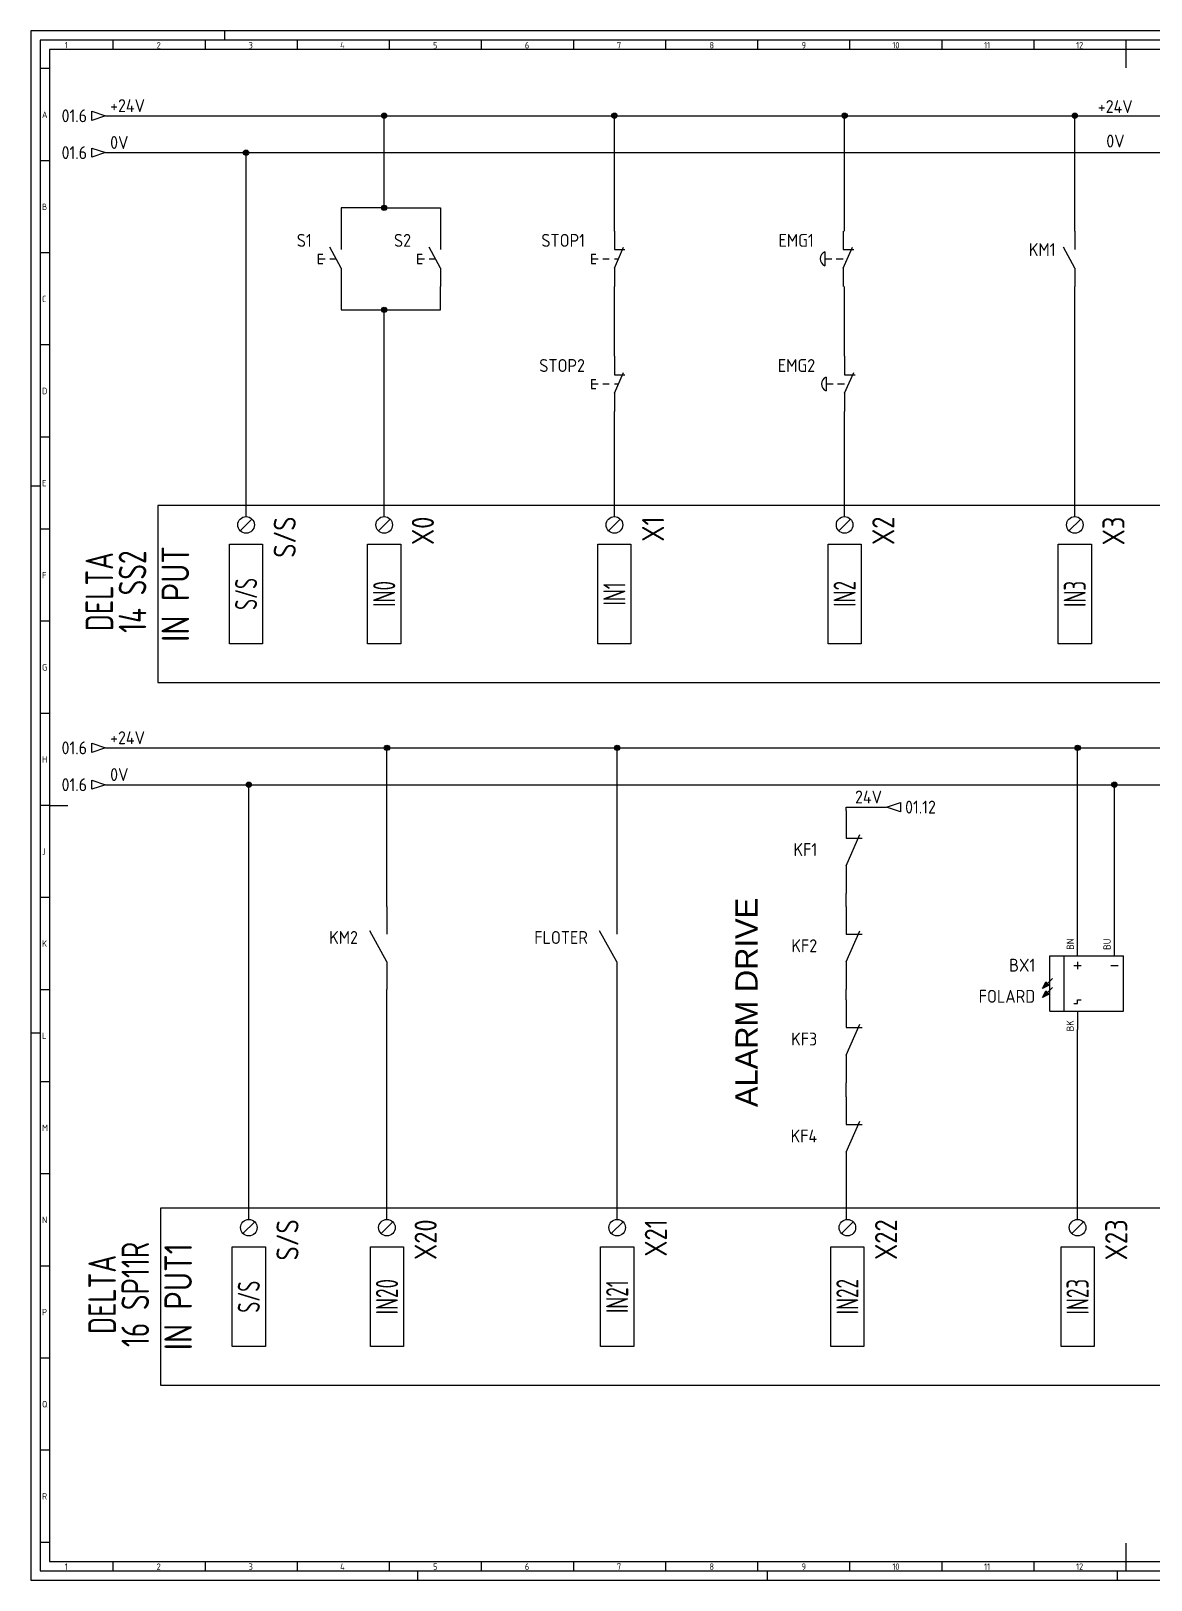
# Model space of a CAD drawing. Header units: millimetres. Extents: x 0 to 1189, y 5 to 846.
# Drawn here: x 0 to 608, y 5 to 846 of the extents above; entities that cross this region are included whole.
import ezdxf
from ezdxf.enums import TextEntityAlignment as Align

# ---------------------------------------------------------------- set-up
doc = ezdxf.new("R2010")
doc.units = ezdxf.units.MM
doc.header["$LTSCALE"] = 12
for name, color, linetype in [('035', 5, 'Continuous'), ('07', 7, 'Continuous'), ('DESC', 7, 'Continuous'), ('MISC', 7, 'Continuous'), ('RED_2.5mm^2', 1, 'Continuous'), ('SYMS', 7, 'Continuous'), ('TAGS', 7, 'Continuous'), ('TERMS', 7, 'Continuous'), ('WIRENO', 7, 'Continuous'), ('WIREREF_DEST', 7, 'Continuous'), ('XREF', 7, 'Continuous')]:
    doc.layers.add(name, color=color, linetype=linetype)
doc.styles.add('ISO Proportional', font='isocp.shx')
doc.styles.add('WD_IEC', font='ISOCP2.shx', dxfattribs={"width": 0.9, "height": 4})

# ---------------------------------------------------------------- blocks, each defined once
blk = doc.blocks.new('IEC_border_a0')
at = {"layer": '035', "color": 0}
for p, q in [((0, 841), (0, 0)), ((1189, 841), (0, 841)), ((44.5, 836), (44.5, 831)), ((94.5, 836), (94.5, 831)), ((105, 841), (105, 836)), ((144.5, 836), (144.5, 831)), ((194.5, 836), (194.5, 831)), ((244.5, 836), (244.5, 831)), ((294.5, 836), (294.5, 831)), ((344.5, 836), (344.5, 831)), ((394.5, 836), (394.5, 831)), ((444.5, 836), (444.5, 831)), ((494.5, 836), (494.5, 831)), ((544.5, 836), (544.5, 831)), ((594.5, 836), (594.5, 831)), ((9.98, 820.54), (5, 820.54)), ((9.98, 770.54), (5, 770.54)), ((9.98, 720.54), (5, 720.54)), ((9.98, 670.54), (5, 670.54)), ((9.98, 620.54), (5, 620.54)), ((0, 594), (5, 594)), ((10, 570.5), (5.02, 570.5)), ((10, 520.5), (5, 520.5)), ((10, 470.5), (5.02, 470.5)), ((10, 420.5), (5.02, 420.5)), ((10, 370.5), (5.02, 370.5)), ((10, 320.5), (5.02, 320.5)), ((0, 297), (5, 297)), ((10.02, 270.46), (5.03, 270.46)), ((10.02, 220.46), (5.03, 220.46)), ((10.02, 170.46), (5.03, 170.46)), ((10.02, 120.46), (5.03, 120.46)), ((10.02, 70.46), (5.03, 70.46)), ((10.03, 20.42), (5.05, 20.42)), ((44.5, 10), (44.5, 5)), ((94.5, 10), (94.5, 5)), ((144.5, 10), (144.5, 5)), ((194.5, 10), (194.5, 5)), ((244.5, 10), (244.5, 5)), ((294.5, 10), (294.5, 5)), ((344.5, 10), (344.5, 5)), ((394.5, 10), (394.5, 5)), ((444.5, 10), (444.5, 5)), ((494.5, 10), (494.5, 5)), ((544.5, 10), (544.5, 5)), ((594.5, 10), (594.5, 5)), ((0, 0), (1189, 0)), ((210, 0), (210, 5)), ((400, 0), (400, 5)), ((590, 0), (590, 5))]:
    blk.add_line(p, q, dxfattribs=at)
blk.add_lwpolyline([(10, 10), (1179, 10), (1179, 831), (10, 831)], close=True, dxfattribs=at)
at = {"layer": '07', "color": 0}
for p, q in [((594.5, 831), (594.5, 821)), ((10, 420.5), (20, 420.5)), ((594.5, 20), (594.5, 10))]:
    blk.add_line(p, q, dxfattribs=at)
blk.add_lwpolyline([(5, 5), (1184, 5), (1184, 836), (5, 836)], close=True, dxfattribs=at)
at = {"layer": '035', "color": 0, "style": 'ISO Proportional'}
for s, p in [('1', (18.31, 831.5)), ('2', (68.23, 831.5)), ('3', (118.18, 831.5)), ('4', (167.88, 831.5)), ('5', (218.34, 831.5)), ('6', (268.19, 831.5)), ('7', (318.17, 831.5)), ('8', (368.42, 831.5)), ('9', (418.46, 831.5)), ('10', (467.72, 831.5)), ('11', (517.49, 831.5)), ('12', (567.49, 831.5)), ('A', (6, 793.79)), ('B', (6, 743.79)), ('C', (6, 693.79)), ('D', (6, 643.79)), ('E', (6.02, 593.75)), ('F', (6.02, 543.75)), ('G', (6.02, 493.75)), ('H', (6.02, 443.75)), ('J', (6.02, 393.75)), ('K', (6.02, 343.75)), ('L', (6.03, 293.72)), ('M', (6.03, 243.72)), ('N', (6.03, 193.72)), ('P', (6.03, 143.72)), ('Q', (6.03, 93.72)), ('R', (6.05, 43.68)), ('1', (18.31, 5.5)), ('2', (68.23, 5.5)), ('3', (118.18, 5.5)), ('4', (167.88, 5.5)), ('5', (218.34, 5.5)), ('6', (268.19, 5.5)), ('7', (318.17, 5.5)), ('8', (368.42, 5.5)), ('9', (418.46, 5.5)), ('10', (467.72, 5.5)), ('11', (517.49, 5.5)), ('12', (567.49, 5.5))]:
    blk.add_text(s, height=3.5, dxfattribs=at).set_placement(p)
blk = doc.blocks.new('PLCIO_F85')
blk.add_line((1036, 48), (1036, -48))
at = {"layer": 'SYMS'}
for p, q in [((-48, 48), (-48, -48)), ((1036, 48), (-48, 48)), ((-3.18, 34.32), (3.18, 40.68)), ((71.82, 34.32), (78.18, 40.68)), ((196.82, 34.32), (203.18, 40.68)), ((321.82, 34.32), (328.18, 40.68)), ((446.82, 34.32), (453.18, 40.68)), ((571.82, 34.32), (578.18, 40.68)), ((696.82, 34.32), (703.18, 40.68)), ((821.82, 34.32), (828.18, 40.68)), ((946.82, 34.32), (953.18, 40.68)), ((-9, -27), (-9, 27)), ((-9, 27), (9, 27)), ((9, 27), (9, -27)), ((66, -27), (66, 27)), ((66, 27), (84, 27)), ((84, 27), (84, -27)), ((191, -27), (191, 27)), ((191, 27), (209, 27)), ((209, 27), (209, -27)), ((316, -27), (316, 27)), ((316, 27), (334, 27)), ((334, 27), (334, -27)), ((441, -27), (441, 27)), ((441, 27), (459, 27)), ((459, 27), (459, -27)), ((566, -27), (566, 27)), ((566, 27), (584, 27)), ((584, 27), (584, -27)), ((691, -27), (691, 27)), ((691, 27), (709, 27)), ((709, 27), (709, -27)), ((816, -27), (816, 27)), ((816, 27), (834, 27)), ((834, 27), (834, -27)), ((941, -27), (941, 27)), ((941, 27), (959, 27)), ((959, 27), (959, -27)), ((9, -27), (-9, -27)), ((84, -27), (66, -27)), ((209, -27), (191, -27)), ((334, -27), (316, -27)), ((459, -27), (441, -27)), ((584, -27), (566, -27)), ((709, -27), (691, -27)), ((834, -27), (816, -27)), ((959, -27), (941, -27)), ((-48, -48), (1036, -48))]:
    blk.add_line(p, q, dxfattribs=at)
for centre in [(0, 37.5), (75, 37.5), (200, 37.5), (325, 37.5), (450, 37.5), (575, 37.5), (700, 37.5), (825, 37.5), (950, 37.5)]:
    blk.add_circle(centre, 4.5, dxfattribs=at)
at = {"layer": 'SYMS', "style": 'WD_IEC', "width": 0.9}
for tag, p in [('TERMDESC02', (81.25, 60)), ('TERMDESC03', (206.25, 60)), ('TERMDESC04', (331.25, 60)), ('TERMDESC05', (456.25, 60)), ('TERMDESC06', (581.25, 60)), ('TERMDESC08', (831.25, 60)), ('TERMDESC09', (956.25, 60)), ('TERMDESC01', (6.25, 60)), ('TERMDESC07', (706.25, 60))]:
    blk.add_attdef(tag, text='', height=12, rotation=90, dxfattribs=at).set_placement(p, align=Align.TOP_LEFT)
at = {"layer": 'SYMS', "style": 'WD_IEC', "width": 0.9, "flags": 1}
for tag, p in [('X2TERM01', (0, 42)), ('X2TERM02', (75, 42)), ('X2TERM03', (200, 42)), ('X2TERM04', (325, 42)), ('X2TERM05', (450, 42)), ('X2TERM06', (575, 42)), ('X2TERM07', (700, 42)), ('X2TERM08', (825, 42)), ('X2TERM09', (950, 42))]:
    blk.add_attdef(tag, text='', height=1.92, rotation=90, dxfattribs=at).set_placement(p, align=Align.RIGHT)
at = {"layer": 'SYMS', "style": 'WD_IEC', "width": 0.9}
for tag, p in [('TERM01', (15, 42)), ('TERM02', (90, 42)), ('TERM03', (215, 42)), ('TERM04', (340, 42)), ('TERM05', (465, 42)), ('TERM06', (590, 42)), ('TERM07', (715, 42)), ('TERM08', (840, 42)), ('TERM09', (965, 42))]:
    blk.add_attdef(tag, text='', height=12, rotation=90, dxfattribs=at).set_placement(p, align=Align.TOP_RIGHT)
at = {"layer": 'SYMS', "style": 'WD_IEC'}
for tag, width, p in [('LINE1', 0.9, (-87, 0)), ('LINE2', 0.9, (-69, 0)), ('DESC', 0.9, (-50.84, 0)), ('INST', 0.8, (-159, 0)), ('LOC', 0.8, (-141, 0)), ('MFG', 0.8, (-123, 0)), ('CAT', 0.8, (-105, 0)), ('TAG', 0.9, (-30.87, 0))]:
    blk.add_attdef(tag, text='', height=15, rotation=90, dxfattribs=dict(at, width=width)).set_placement(p, align=Align.CENTER)
at = {"layer": 'SYMS', "style": 'WD_IEC', "width": 0.7}
for tag, p in [('TAGA02', (75, 0)), ('TAGA03', (200, 0)), ('TAGA04', (325, 0)), ('TAGA05', (450, 0)), ('TAGA06', (575, 0)), ('TAGA07', (700, 0)), ('TAGA08', (825, 0)), ('TAGA09', (950, 0)), ('TAGA01', (0, 0))]:
    blk.add_attdef(tag, text='', height=12, rotation=90, dxfattribs=at).set_placement(p, align=Align.MIDDLE_CENTER)
at = {"layer": 'SYMS', "linetype": 'Continuous', "style": 'WD_IEC', "width": 0.9, "flags": 9}
blk.add_attdef('ASSYCODE', text='', height=1.92, rotation=90, dxfattribs=at).set_placement((-102.85, -22.08), align=Align.CENTER)
at = {"layer": 'SYMS', "style": 'WD_IEC', "width": 0.9}
for tag, p in [('DESCA01', (-9, -111)), ('DESCB01', (9, -111)), ('DESCC01', (27, -111)), ('DESCD01', (45, -111)), ('DESCE01', (63, -111)), ('DESCA02', (66, -111)), ('DESCB02', (84, -111)), ('DESCC02', (102, -111)), ('DESCD02', (120, -111)), ('DESCE02', (138, -111)), ('DESCA03', (191, -111)), ('DESCB03', (209, -111)), ('DESCC03', (227, -111)), ('DESCD03', (245, -111)), ('DESCE03', (263, -111)), ('DESCA04', (316, -111)), ('DESCB04', (334, -111)), ('DESCC04', (352, -111)), ('DESCD04', (370, -111)), ('DESCE04', (388, -111)), ('DESCA05', (441, -111)), ('DESCB05', (459, -111)), ('DESCC05', (477, -111)), ('DESCD05', (495, -111)), ('DESCE05', (513, -111)), ('DESCA06', (566, -111)), ('DESCB06', (584, -111)), ('DESCC06', (602, -111)), ('DESCD06', (620, -111)), ('DESCE06', (638, -111)), ('DESCA07', (691, -111)), ('DESCB07', (709, -111)), ('DESCC07', (727, -111)), ('DESCD07', (745, -111)), ('DESCE07', (763, -111)), ('DESCA08', (816, -111)), ('DESCB08', (834, -111)), ('DESCC08', (852, -111)), ('DESCD08', (870, -111)), ('DESCE08', (888, -111)), ('DESCA09', (941, -111)), ('DESCB09', (959, -111)), ('DESCC09', (977, -111)), ('DESCD09', (995, -111)), ('DESCE09', (1013, -111))]:
    blk.add_attdef(tag, text='', height=15, rotation=90, dxfattribs=at).set_placement(p, align=Align.RIGHT)
blk = doc.blocks.new('WDDOT')
for radius in [0.72, 0.449, 0.223]:
    blk.add_circle((0, 0), radius)
blk = doc.blocks.new('VPB11')
for p, q in [((0, 7.5), (0, 2.5)), ((-6.25, 1.25), (-6.25, -1.25)), ((-6.25, 1.25), (-5, 1.25)), ((-6.25, 0), (-4.375, 0)), ((0, -2.5), (-3.125, 3.125)), ((-3.125, 0), (-1.389, 0)), ((-6.25, -1.25), (-5, -1.25)), ((0, -2.5), (0, -7.5))]:
    blk.add_line(p, q)
at = {"style": 'WD_IEC'}
for tag, p in [('INST', (-8, 10.25)), ('LOC', (-8, 6.75)), ('TAG1', (-8, 3.25)), ('DESC1', (-8, -10.35)), ('DESC2', (-8, -13.85)), ('DESC3', (-8, -17.35))]:
    blk.add_attdef(tag, text='', height=2.5, dxfattribs=at).set_placement(p, align=Align.RIGHT)
blk.add_attdef('TERM01', text='', height=2, rotation=90, dxfattribs=at).set_placement((-1, 7.5), align=Align.RIGHT)
at = {"style": 'WD_IEC', "flags": 1}
for tag, p, height in [('X2TERM01', (0, 7.5), 0.32), ('CONTACT', (0.5, 4.5), 1), ('COMMON', (1.75, 3.25), 1), ('X1LINK', (0, 0), 0.32), ('ASSYCODE', (1, -4), 1), ('X8TERM02', (0, -7.5), 0.32), ('FAMILY', (1, -5.5), 1), ('CATDESC', (1, -7), 1)]:
    blk.add_attdef(tag, p, '', height=height, dxfattribs=at)
at = {"style": 'WD_IEC', "flags": 9}
for tag, p in [('MFG', (-8.5, -0.25)), ('CAT', (-8.5, -2.75))]:
    blk.add_attdef(tag, text='', height=1.5, dxfattribs=at).set_placement(p, align=Align.RIGHT)
at = {"style": 'WD_IEC'}
blk.add_attdef('TERM02', (-1, -7.5), '', height=2, rotation=90, dxfattribs=at)
at = {"lineweight": 15, "style": 'WD_IEC'}
blk.add_attdef('XREF', text='', height=2.5, dxfattribs=at).set_placement((-8, -6.35), align=Align.RIGHT)
blk = doc.blocks.new('VPB12')
for p, q in [((0, 7.5), (0, 2.5)), ((-6.25, 1.25), (-6.25, -1.25)), ((-6.25, 1.25), (-5, 1.25)), ((-6.25, 0), (-4.38, 0)), ((-3.12, 0), (-1.39, 0)), ((0, -2.5), (2.5, 3.12)), ((0, 2.5), (2.87, 2.5)), ((0, 0), (1.11, 0)), ((-6.25, -1.25), (-5, -1.25)), ((0, -2.5), (0, -7.5))]:
    blk.add_line(p, q)
at = {"style": 'WD_IEC'}
for tag, p in [('INST', (-8, 10.25)), ('LOC', (-8, 6.75)), ('TAG1', (-8, 3.25)), ('DESC1', (-8, -10.35)), ('DESC2', (-8, -13.85)), ('DESC3', (-8, -17.35))]:
    blk.add_attdef(tag, text='', height=2.5, dxfattribs=at).set_placement(p, align=Align.RIGHT)
blk.add_attdef('TERM01', text='', height=2, rotation=90, dxfattribs=at).set_placement((-1, 7.5), align=Align.RIGHT)
at = {"style": 'WD_IEC', "flags": 1}
for tag, p, height in [('X2TERM01', (0, 7.5), 0.32), ('CONTACT', (0.5, 4.5), 1), ('COMMON', (1.75, 3.25), 1), ('X1LINK', (1.5, 0), 0.32), ('ASSYCODE', (1, -4), 1), ('X8TERM02', (0, -7.5), 0.32), ('FAMILY', (1, -5.5), 1), ('CATDESC', (1, -7), 1)]:
    blk.add_attdef(tag, p, '', height=height, dxfattribs=at)
at = {"style": 'WD_IEC', "flags": 9}
for tag, p in [('MFG', (-8.5, -0.25)), ('CAT', (-8.5, -2.75))]:
    blk.add_attdef(tag, text='', height=1.5, dxfattribs=at).set_placement(p, align=Align.RIGHT)
at = {"style": 'WD_IEC'}
blk.add_attdef('TERM02', (-1, -7.5), '', height=2, rotation=90, dxfattribs=at)
at = {"lineweight": 15, "style": 'WD_IEC'}
blk.add_attdef('XREF', text='', height=2.5, dxfattribs=at).set_placement((-8, -6.35), align=Align.RIGHT)
blk = doc.blocks.new('VPB12M')
for p, q in [((0, 7.5), (0, 2.5)), ((-5, 1.875), (-5, -1.875)), ((-5, 0), (-3.125, 0)), ((-1.94444, 0), (0, 0)), ((0, -2.5), (2.5, 3.125)), ((0, 2.5), (2.8678, 2.5)), ((0, -2.5), (0, -7.5))]:
    blk.add_line(p, q)
blk.add_arc((-4.21875, 0), 2.03125, 112.6198649, 247.3801351)
at = {"style": 'WD_IEC'}
for tag, p in [('INST', (-8, 10.25)), ('LOC', (-8, 6.75)), ('TAG1', (-8, 3.25)), ('DESC1', (-8, -10.35)), ('DESC2', (-8, -13.85)), ('DESC3', (-8, -17.35))]:
    blk.add_attdef(tag, text='', height=2.5, dxfattribs=at).set_placement(p, align=Align.RIGHT)
blk.add_attdef('TERM01', text='', height=2, rotation=90, dxfattribs=at).set_placement((-1, 7.5), align=Align.RIGHT)
at = {"style": 'WD_IEC', "flags": 1}
for tag, p, height in [('X2TERM01', (0, 7.5), 0.32), ('CONTACT', (0.5, 4.5), 1), ('COMMON', (1.75, 3.25), 1), ('X1LINK', (1.5, 0), 0.32), ('ASSYCODE', (1, -4), 1), ('X8TERM02', (0, -7.5), 0.32), ('FAMILY', (1, -5.5), 1), ('CATDESC', (1, -7), 1)]:
    blk.add_attdef(tag, p, '', height=height, dxfattribs=at)
at = {"style": 'WD_IEC', "flags": 9}
for tag, p in [('MFG', (-8.5, -0.25)), ('CAT', (-8.5, -2.75))]:
    blk.add_attdef(tag, text='', height=1.5, dxfattribs=at).set_placement(p, align=Align.RIGHT)
at = {"style": 'WD_IEC'}
blk.add_attdef('TERM02', (-1, -7.5), '', height=2, rotation=90, dxfattribs=at)
at = {"lineweight": 15, "style": 'WD_IEC'}
blk.add_attdef('XREF', text='', height=2.5, dxfattribs=at).set_placement((-8, -6.35), align=Align.RIGHT)
blk = doc.blocks.new('VCR21')
for p, q in [((0, 7.5), (0, 2.5)), ((0, -2.5), (-3.12, 3.12)), ((0, -2.5), (0, -7.5))]:
    blk.add_line(p, q)
at = {"style": 'WD_IEC'}
for tag, p in [('INST', (-5.25, 6.75)), ('LOC', (-5.25, 3.75)), ('TAG2', (-5.25, 0.75)), ('XREF', (-5.25, -3.75)), ('DESC1', (-5.25, -6.75)), ('DESC2', (-5.25, -9.75)), ('DESC3', (-5.25, -12.75))]:
    blk.add_attdef(tag, text='', height=2.5, dxfattribs=at).set_placement(p, align=Align.RIGHT)
blk.add_attdef('TERM01', text='', height=2, rotation=90, dxfattribs=at).set_placement((-1, 7.5), align=Align.RIGHT)
at = {"style": 'WD_IEC', "flags": 1}
for tag, p, height in [('X2TERM01', (0, 7.5), 0.32), ('X4LINK', (-2.75, 0), 0.32), ('X1LINK', (-0.5, 0), 0.32), ('CONTACT', (4, -3.5), 1), ('FAMILY', (4, -5), 1), ('COMMON', (5.25, -4.75), 1), ('X8TERM02', (0, -7.5), 0.32)]:
    blk.add_attdef(tag, p, '', height=height, dxfattribs=at)
at = {"style": 'WD_IEC'}
blk.add_attdef('TERM02', (-1, -7.5), '', height=2, rotation=90, dxfattribs=at)
blk = doc.blocks.new('VCR22')
for p, q in [((0, 7.5), (0, 2.5)), ((0, -2.5), (2.5, 3.12)), ((0, 2.5), (2.87, 2.5)), ((0, -2.5), (0, -7.5))]:
    blk.add_line(p, q)
at = {"style": 'WD_IEC'}
for tag, p in [('INST', (-5.25, 5.25)), ('LOC', (-5.25, 2.25)), ('TAG2', (-5.25, -0.75)), ('XREF', (-5.25, -3.75)), ('DESC1', (-5.25, -6.75)), ('DESC2', (-5.25, -9.75)), ('DESC3', (-5.25, -12.75))]:
    blk.add_attdef(tag, text='', height=2.5, dxfattribs=at).set_placement(p, align=Align.RIGHT)
blk.add_attdef('TERM01', text='', height=2, rotation=90, dxfattribs=at).set_placement((-1, 7.5), align=Align.RIGHT)
at = {"style": 'WD_IEC', "flags": 1}
for tag, p, height in [('X2TERM01', (0, 7.5), 0.32), ('X4LINK', (-0.55, 0), 0.32), ('X1LINK', (1.92, 0), 0.32), ('CONTACT', (4, -3.5), 1), ('FAMILY', (4, -5), 1), ('COMMON', (5.25, -4.75), 1), ('X8TERM02', (0, -7.5), 0.32)]:
    blk.add_attdef(tag, p, '', height=height, dxfattribs=at)
at = {"style": 'WD_IEC'}
blk.add_attdef('TERM02', (-1, -7.5), '', height=2, rotation=90, dxfattribs=at)
blk = doc.blocks.new('HA1D1')
blk.add_lwpolyline([(0, 0), (3.75, 1.25), (3.75, -1.25)], close=True)
at = {"style": 'WD_IEC'}
for tag, height, flags, p in [('WIRENO', 2.5, 8, (-1.25, 1)), ('SIGCODE', 1, 1, (5, 1.8))]:
    blk.add_attdef(tag, text='', height=height, dxfattribs=dict(at, flags=flags)).set_placement(p, align=Align.RIGHT)
at = {"style": 'WD_IEC', "flags": 1}
blk.add_attdef('X4TERM01', (0, 0), '', height=0.32, dxfattribs=at)
at = {"style": 'WD_IEC'}
blk.add_attdef('XREF', text='', height=2.5, dxfattribs=at).set_placement((5, 0), align=Align.MIDDLE_LEFT)
blk.add_attdef('DESC1', text='', height=2.5, dxfattribs=at).set_placement((-1.25, -1), align=Align.TOP_RIGHT)
blk = doc.blocks.new('HA1D3')
blk.add_lwpolyline([(0, 0), (-3.75, -1.25), (-3.75, 1.25)], close=True)
at = {"style": 'WD_IEC'}
blk.add_attdef('XREF', text='', height=2.5, dxfattribs=at).set_placement((-5, 0), align=Align.MIDDLE_RIGHT)
at = {"style": 'WD_IEC', "flags": 1}
blk.add_attdef('SIGCODE', text='', height=1, dxfattribs=at).set_placement((-2.5, 1.8), align=Align.RIGHT)
at = {"style": 'WD_IEC'}
for tag, p, height, flags in [('X1TERM01', (0, 0), 0.32, 1), ('WIRENO', (1.25, 1), 2.5, 8)]:
    blk.add_attdef(tag, p, '', height=height, dxfattribs=dict(at, flags=flags))
blk.add_attdef('DESC1', text='', height=2.5, dxfattribs=at).set_placement((1.25, -1), align=Align.TOP_LEFT)
blk = doc.blocks.new('WD_WNH')
at = {"linetype": 'Continuous', "style": 'WD_IEC', "width": 0.8}
blk.add_attdef('WIRENO', text='', height=2.5, dxfattribs=at).set_placement((0, 0.75), align=Align.CENTER)
at = {"style": 'WD_IEC', "flags": 1}
for tag, p in [('W08USER', (0, 0.375)), ('W04USER', (0, 0.875)), ('W05USER', (0, 0.75)), ('W09USER', (0, 0.25)), ('W03USER', (0, 1)), ('W06USER', (0, 0.625)), ('W07USER', (0, 0.5)), ('W02USER', (0, 1.125)), ('W01USER', (0, 1.25)), ('W10USER', (0, 0.125))]:
    blk.add_attdef(tag, text='', height=0.08, dxfattribs=at).set_placement(p, align=Align.CENTER)
blk = doc.blocks.new('VPE1B15')
for p, q in [((0, 7.5), (0, 12.5)), ((10, 7.5), (10, 12.5)), ((-7.5, -7.5), (-7.5, 7.5)), ((-7.5, 7.5), (12.5, 7.5)), ((-3.75, 7.5), (-3.75, -7.5)), ((-1, 4.94), (1, 4.94)), ((0, 5.94), (0, 3.94)), ((9, 4.94), (11, 4.94)), ((12.5, -7.5), (12.5, 7.5)), ((-9.54, -1.34), (-8.63, 0.48)), ((-8.63, 0.48), (-7.72, -0.43)), ((-8.18, 0.02), (-6.81, 1.39)), ((-7.72, -0.43), (-9.54, -1.34)), ((-9.54, -3.74), (-8.63, -1.93)), ((-7.72, -2.83), (-9.54, -3.74)), ((-8.63, -1.93), (-7.72, -2.83)), ((-8.18, -2.38), (-6.81, -1.02)), ((-7.5, -7.5), (12.5, -7.5)), ((-1, -5.43), (0, -5.43)), ((0, -5.43), (0, -4.43)), ((0, -4.43), (1, -4.43)), ((0, -7.5), (0, -12.5))]:
    blk.add_line(p, q)
for points in [[(-8.63, 0.48), (-7.72, -0.43), (-9.54, -1.34)], [(-8.63, -1.93), (-7.72, -2.83), (-9.54, -3.74)]]:
    blk.add_solid(points)
at = {"style": 'WD_IEC'}
for tag, p in [('INST', (-11.5, 12)), ('LOC', (-11.5, 8)), ('TAG1', (-11.5, 3.25)), ('XREF', (-11.5, -1.35)), ('DESC1', (-11.5, -5.2)), ('DESC2', (-11.5, -9.2)), ('DESC3', (-11.5, -13.2))]:
    blk.add_attdef(tag, text='', height=2.5, dxfattribs=at).set_placement(p, align=Align.RIGHT)
at = {"style": 'WD_IEC', "flags": 1}
for tag, p, height in [('X2TERM01', (0, 12.5), 0.32), ('X2TERM02', (10, 12.5), 0.32), ('MFG', (13.04, 6.06), 1.5), ('CAT', (13.04, 3.56), 1.5), ('X4LINK', (-7.5, 0), 0.32), ('X1LINK', (12.5, 0), 0.32), ('ASSYCODE', (13.12, -4.38), 1), ('FAMILY', (13.12, -5.88), 1), ('CATDESC', (13.12, -7.38), 1), ('X8TERM03', (0, -12.5), 0.32)]:
    blk.add_attdef(tag, p, '', height=height, dxfattribs=at)
at = {"style": 'WD_IEC'}
for tag, p in [('TERM01', (-1, 12.23)), ('TERM02', (9, 12.23))]:
    blk.add_attdef(tag, text='', height=2, rotation=90, dxfattribs=at).set_placement(p, align=Align.RIGHT)
blk.add_attdef('TERM03', (-1, -12.96), '', height=2, rotation=90, dxfattribs=at)

msp = doc.modelspace()

# ---------------------------------------------------------------- linework, layer by layer
at = {"layer": 'RED_2.5mm^2', "color": 0}
for p, q in [((40.47, 799.9), (1137.01, 799.9)), ((191.79, 749.94), (191.79, 799.9)), ((316.79, 737.25), (316.79, 799.9)), ((441.79, 737.25), (441.79, 799.9)), ((566.79, 737.25), (566.79, 799.9)), ((40.47, 779.9), (1137.01, 779.9)), ((116.79, 582.29), (116.79, 779.9)), ((191.79, 749.94), (168.46, 749.94)), ((168.46, 749.94), (168.46, 737.25)), ((191.79, 749.94), (222.37, 749.94)), ((222.37, 749.94), (222.37, 737.25)), ((168.46, 707.25), (168.46, 694.55)), ((222.37, 694.55), (222.37, 707.25)), ((316.79, 669.31), (316.79, 707.25)), ((441.79, 669.31), (441.79, 707.25)), ((566.79, 582.29), (566.79, 707.25)), ((168.46, 694.55), (222.37, 694.55)), ((191.79, 582.29), (191.79, 694.55)), ((316.79, 582.29), (316.79, 639.31)), ((441.79, 582.29), (441.79, 639.31)), ((40.47, 456.73), (1137.01, 456.73)), ((193.28, 370.53), (193.28, 456.73)), ((318.28, 370.53), (318.28, 456.73)), ((568.28, 353.74), (568.28, 456.73)), ((40.47, 436.73), (1137.01, 436.73)), ((118.28, 200.75), (118.28, 436.73)), ((588.28, 353.74), (588.28, 436.73)), ((442.63, 422.75), (442.63, 424.56)), ((442.63, 424.56), (464.61, 424.56)), ((442.63, 370.53), (442.63, 377.75)), ((193.28, 200.75), (193.28, 325.53)), ((318.28, 200.75), (318.28, 325.53)), ((442.63, 319.88), (442.63, 325.53)), ((568.28, 200.75), (568.28, 303.74)), ((442.63, 267.23), (442.63, 274.88)), ((442.63, 222.23), (442.63, 200.75))]:
    msp.add_line(p, q, dxfattribs=at)

# ---------------------------------------------------------------- block references
msp.add_blockref('IEC_border_a0', (0, 4.94))
at = {"layer": 'SYMS'}
ref = msp.add_blockref('HA1D3', (40.47, 799.9), dxfattribs=dict(at, xscale=2, yscale=2, zscale=2))
ref.add_attrib('XREF', '01.6', dxfattribs={"layer": 'XREF', "height": 7, "style": 'WD_IEC'}).set_placement((30.47, 799.9), align=Align.MIDDLE_RIGHT)
ref.add_attrib('WIRENO', '+24V', (42.97, 801.9), dxfattribs={"layer": 'WIREREF_DEST', "height": 7, "style": 'WD_IEC', "flags": 8})
at = {"layer": 'SYMS', "color": 0, "xscale": 2, "yscale": 2, "zscale": 2}
for p in [(191.79, 799.9), (316.79, 799.9), (441.79, 799.9), (566.79, 799.9), (191.79, 749.94), (191.79, 694.55), (193.28, 456.73), (318.28, 456.73), (118.28, 436.73)]:
    msp.add_blockref('WDDOT', p, dxfattribs=at)
at = {"layer": 'SYMS'}
ref = msp.add_blockref('HA1D3', (40.47, 779.9), dxfattribs=dict(at, xscale=2, yscale=2, zscale=2))
ref.add_attrib('XREF', '01.6', dxfattribs={"layer": 'XREF', "height": 7, "style": 'WD_IEC'}).set_placement((30.47, 779.9), align=Align.MIDDLE_RIGHT)
ref.add_attrib('WIRENO', '0V', (42.97, 781.9), dxfattribs={"layer": 'WIREREF_DEST', "height": 7, "style": 'WD_IEC', "flags": 8})
at = {"layer": 'SYMS', "xscale": 2, "yscale": 2, "zscale": 2}
for p in [(116.79, 779.9), (568.28, 456.73), (588.28, 436.73)]:
    msp.add_blockref('WDDOT', p, dxfattribs=at)
at = {"layer": 'SYMS', "color": 0}
ref = msp.add_blockref('VPB11', (168.46, 722.25), dxfattribs=dict(at, xscale=2, yscale=2, zscale=2))
ref.add_attrib('TAG1', 'S1', dxfattribs={"layer": 'TAGS', "height": 7, "style": 'WD_IEC'}).set_placement((152.46, 728.75), align=Align.RIGHT)
ref = msp.add_blockref('VPB11', (222.37, 722.25), dxfattribs=dict(at, xscale=2, yscale=2, zscale=2))
ref.add_attrib('TAG1', 'S2', dxfattribs={"layer": 'TAGS', "height": 7, "style": 'WD_IEC'}).set_placement((206.37, 728.75), align=Align.RIGHT)
ref = msp.add_blockref('VPB12', (316.79, 722.25), dxfattribs=dict(at, xscale=2, yscale=2, zscale=2))
ref.add_attrib('TAG1', 'STOP1', dxfattribs={"layer": 'TAGS', "height": 7, "style": 'WD_IEC'}).set_placement((300.79, 728.75), align=Align.RIGHT)
ref = msp.add_blockref('VPB12M', (441.01, 722.25), dxfattribs=dict(at, xscale=2, yscale=2, zscale=2))
ref.add_attrib('TAG1', 'EMG1', dxfattribs={"layer": 'TAGS', "height": 7, "style": 'WD_IEC'}).set_placement((425.01, 728.75), align=Align.RIGHT)
ref = msp.add_blockref('VCR21', (566.79, 722.25), dxfattribs=dict(at, xscale=2, yscale=2, zscale=2))
ref.add_attrib('TAG2', 'KM1', dxfattribs={"layer": 'TAGS', "height": 7, "style": 'WD_IEC'}).set_placement((556.29, 723.75), align=Align.RIGHT)
ref = msp.add_blockref('VPB12', (316.79, 654.31), dxfattribs=dict(at, xscale=2, yscale=2, zscale=2))
ref.add_attrib('TAG1', 'STOP2', dxfattribs={"layer": 'TAGS', "height": 7, "style": 'WD_IEC'}).set_placement((300.79, 660.81), align=Align.RIGHT)
ref = msp.add_blockref('VPB12M', (441.79, 654.31), dxfattribs=dict(at, xscale=2, yscale=2, zscale=2))
ref.add_attrib('TAG1', 'EMG2', dxfattribs={"layer": 'TAGS', "height": 7, "style": 'WD_IEC'}).set_placement((425.79, 660.81), align=Align.RIGHT)
ref = msp.add_blockref('PLCIO_F85', (116.79, 540.29), dxfattribs=at)
ref.add_attrib('TERM01', 'S/S', dxfattribs={"layer": 'TERMS', "height": 12, "rotation": 90, "style": 'WD_IEC', "width": 0.9}).set_placement((131.79, 582.29), align=Align.TOP_RIGHT)
ref.add_attrib('TAGA01', 'S/S', dxfattribs={"layer": 'TAGS', "height": 12, "rotation": 90, "style": 'WD_IEC', "width": 0.7}).set_placement((116.79, 540.29), align=Align.MIDDLE_CENTER)
ref.add_attrib('TAG', 'IN PUT', dxfattribs={"layer": 'TAGS', "height": 15, "rotation": 90, "style": 'WD_IEC', "width": 0.9}).set_placement((85.92, 540.29), align=Align.CENTER)
ref.add_attrib('CAT', '14 SS2', dxfattribs={"layer": 'MISC', "height": 15, "rotation": 90, "style": 'WD_IEC', "width": 0.8}).set_placement((62.63, 541.53), align=Align.CENTER)
ref.add_attrib('MFG', 'DELTA', dxfattribs={"layer": 'MISC', "height": 15, "rotation": 90, "style": 'WD_IEC', "width": 0.8}).set_placement((44.63, 541.53), align=Align.CENTER)
ref.add_attrib('TERM02', 'X0', dxfattribs={"layer": 'TERMS', "height": 12, "rotation": 90, "style": 'WD_IEC', "width": 0.9}).set_placement((206.79, 582.29), align=Align.TOP_RIGHT)
ref.add_attrib('TAGA02', 'IN0', dxfattribs={"layer": 'TAGS', "height": 12, "rotation": 90, "style": 'WD_IEC', "width": 0.7}).set_placement((191.79, 540.29), align=Align.MIDDLE_CENTER)
ref.add_attrib('TERM03', 'X1', dxfattribs={"layer": 'TERMS', "height": 12, "rotation": 90, "style": 'WD_IEC', "width": 0.9}).set_placement((331.79, 582.29), align=Align.TOP_RIGHT)
ref.add_attrib('TAGA03', 'IN1', dxfattribs={"layer": 'TAGS', "height": 12, "rotation": 90, "style": 'WD_IEC', "width": 0.7}).set_placement((316.79, 540.29), align=Align.MIDDLE_CENTER)
ref.add_attrib('TERM04', 'X2', dxfattribs={"layer": 'TERMS', "height": 12, "rotation": 90, "style": 'WD_IEC', "width": 0.9}).set_placement((456.79, 582.29), align=Align.TOP_RIGHT)
ref.add_attrib('TAGA04', 'IN2', dxfattribs={"layer": 'TAGS', "height": 12, "rotation": 90, "style": 'WD_IEC', "width": 0.7}).set_placement((441.79, 540.29), align=Align.MIDDLE_CENTER)
ref.add_attrib('TERM05', 'X3', dxfattribs={"layer": 'TERMS', "height": 12, "rotation": 90, "style": 'WD_IEC', "width": 0.9}).set_placement((581.79, 582.29), align=Align.TOP_RIGHT)
ref.add_attrib('TAGA05', 'IN3', dxfattribs={"layer": 'TAGS', "height": 12, "rotation": 90, "style": 'WD_IEC', "width": 0.7}).set_placement((566.79, 540.29), align=Align.MIDDLE_CENTER)
ref.add_attrib('TERM06', 'X4', dxfattribs={"layer": 'TERMS', "height": 12, "rotation": 90, "style": 'WD_IEC', "width": 0.9}).set_placement((706.79, 582.29), align=Align.TOP_RIGHT)
ref.add_attrib('TAGA06', 'IN4', dxfattribs={"layer": 'TAGS', "height": 12, "rotation": 90, "style": 'WD_IEC', "width": 0.7}).set_placement((691.79, 540.29), align=Align.MIDDLE_CENTER)
ref.add_attrib('TERM07', 'X5', dxfattribs={"layer": 'TERMS', "height": 12, "rotation": 90, "style": 'WD_IEC', "width": 0.9}).set_placement((831.79, 582.29), align=Align.TOP_RIGHT)
ref.add_attrib('TAGA07', 'IN5', dxfattribs={"layer": 'TAGS', "height": 12, "rotation": 90, "style": 'WD_IEC', "width": 0.7}).set_placement((816.79, 540.29), align=Align.MIDDLE_CENTER)
ref.add_attrib('TERM08', 'X6', dxfattribs={"layer": 'TERMS', "height": 12, "rotation": 90, "style": 'WD_IEC', "width": 0.9}).set_placement((956.79, 582.29), align=Align.TOP_RIGHT)
ref.add_attrib('TAGA08', 'IN6', dxfattribs={"layer": 'TAGS', "height": 12, "rotation": 90, "style": 'WD_IEC', "width": 0.7}).set_placement((941.79, 540.29), align=Align.MIDDLE_CENTER)
ref.add_attrib('TERM09', 'X7', dxfattribs={"layer": 'TERMS', "height": 12, "rotation": 90, "style": 'WD_IEC', "width": 0.9}).set_placement((1081.79, 582.29), align=Align.TOP_RIGHT)
ref.add_attrib('TAGA09', 'IN7', dxfattribs={"layer": 'TAGS', "height": 12, "rotation": 90, "style": 'WD_IEC', "width": 0.7}).set_placement((1066.79, 540.29), align=Align.MIDDLE_CENTER)
at = {"layer": 'SYMS'}
ref = msp.add_blockref('HA1D3', (40.47, 456.73), dxfattribs=dict(at, xscale=2, yscale=2, zscale=2))
ref.add_attrib('XREF', '01.6', dxfattribs={"layer": 'XREF', "height": 7, "style": 'WD_IEC'}).set_placement((30.47, 456.73), align=Align.MIDDLE_RIGHT)
ref.add_attrib('WIRENO', '+24V', (42.97, 458.73), dxfattribs={"layer": 'WIREREF_DEST', "height": 7, "style": 'WD_IEC', "flags": 8})
ref = msp.add_blockref('HA1D3', (40.47, 436.73), dxfattribs=dict(at, xscale=2, yscale=2, zscale=2))
ref.add_attrib('XREF', '01.6', dxfattribs={"layer": 'XREF', "height": 7, "style": 'WD_IEC'}).set_placement((30.47, 436.73), align=Align.MIDDLE_RIGHT)
ref.add_attrib('WIRENO', '0V', (42.97, 438.73), dxfattribs={"layer": 'WIREREF_DEST', "height": 7, "style": 'WD_IEC', "flags": 8})
at = {"layer": 'SYMS', "color": 0}
ref = msp.add_blockref('HA1D1', (464.61, 424.56), dxfattribs=dict(at, xscale=2, yscale=2, zscale=2))
ref.add_attrib('XREF', '01.12', dxfattribs={"layer": 'XREF', "height": 7, "style": 'WD_IEC'}).set_placement((474.61, 424.56), align=Align.MIDDLE_LEFT)
ref.add_attrib('WIRENO', '24V', dxfattribs={"layer": 'WIREREF_DEST', "height": 7, "style": 'WD_IEC', "flags": 8}).set_placement((462.11, 426.56), align=Align.RIGHT)
ref = msp.add_blockref('VCR22', (442.63, 400.25), dxfattribs=dict(at, xscale=3, yscale=3, zscale=3))
ref.add_attrib('TAG2', 'KF1', dxfattribs={"layer": 'TAGS', "height": 7, "style": 'WD_IEC'}).set_placement((426.88, 398), align=Align.RIGHT)
ref = msp.add_blockref('VCR21', (193.28, 348.03), dxfattribs=dict(at, xscale=3, yscale=3, zscale=3))
ref.add_attrib('TAG2', 'KM2', dxfattribs={"layer": 'TAGS', "height": 7, "style": 'WD_IEC'}).set_placement((177.53, 350.28), align=Align.RIGHT)
ref = msp.add_blockref('VCR21', (318.13, 348.03), dxfattribs=dict(at, xscale=3, yscale=3, zscale=3))
ref.add_attrib('TAG2', 'FLOTER', dxfattribs={"layer": 'TAGS', "height": 7, "style": 'WD_IEC'}).set_placement((302.38, 350.28), align=Align.RIGHT)
ref = msp.add_blockref('VCR22', (442.63, 348.03), dxfattribs=dict(at, xscale=3, yscale=3, zscale=3))
ref.add_attrib('TAG2', 'KF2', dxfattribs={"layer": 'TAGS', "height": 7, "style": 'WD_IEC'}).set_placement((426.88, 345.78), align=Align.RIGHT)
ref = msp.add_blockref('VPE1B15', (568.28, 328.74), dxfattribs=dict(at, xscale=2, yscale=2, zscale=2))
ref.add_attrib('TERM02', 'BU', dxfattribs={"layer": 'TERMS', "height": 4, "rotation": 90, "style": 'WD_IEC'}).set_placement((586.28, 353.21), align=Align.RIGHT)
ref.add_attrib('TERM01', 'BN', dxfattribs={"layer": 'TERMS', "height": 4, "rotation": 90, "style": 'WD_IEC'}).set_placement((566.28, 353.21), align=Align.RIGHT)
ref.add_attrib('TERM03', 'BK', (566.28, 302.83), dxfattribs={"layer": 'TERMS', "height": 4, "rotation": 90, "style": 'WD_IEC'})
ref.add_attrib('TAG1', 'BX1', dxfattribs={"layer": 'TAGS', "height": 7, "style": 'WD_IEC'}).set_placement((545.29, 335.24), align=Align.RIGHT)
ref.add_attrib('DESC1', 'FOLARD', dxfattribs={"layer": 'DESC', "height": 7, "style": 'WD_IEC'}).set_placement((545.29, 318.34), align=Align.RIGHT)
ref = msp.add_blockref('VCR22', (442.63, 297.38), dxfattribs=dict(at, xscale=3, yscale=3, zscale=3))
ref.add_attrib('TAG2', 'KF3', dxfattribs={"layer": 'TAGS', "height": 7, "style": 'WD_IEC'}).set_placement((426.88, 295.13), align=Align.RIGHT)
ref = msp.add_blockref('VCR22', (442.63, 244.73), dxfattribs=dict(at, xscale=3, yscale=3, zscale=3))
ref.add_attrib('TAG2', 'KF4', dxfattribs={"layer": 'TAGS', "height": 7, "style": 'WD_IEC'}).set_placement((426.88, 242.48), align=Align.RIGHT)
ref = msp.add_blockref('PLCIO_F85', (118.28, 158.75), dxfattribs=at)
ref.add_attrib('TERM01', 'S/S', dxfattribs={"layer": 'TERMS', "height": 12, "rotation": 90, "style": 'WD_IEC', "width": 0.9}).set_placement((133.28, 200.75), align=Align.TOP_RIGHT)
ref.add_attrib('TAGA01', 'S/S', dxfattribs={"layer": 'TAGS', "height": 12, "rotation": 90, "style": 'WD_IEC', "width": 0.7}).set_placement((118.28, 158.75), align=Align.MIDDLE_CENTER)
ref.add_attrib('TAG', 'IN PUT1', dxfattribs={"layer": 'TAGS', "height": 15, "rotation": 90, "style": 'WD_IEC', "width": 0.9}).set_placement((87.42, 158.75), align=Align.CENTER)
ref.add_attrib('CAT', '16 SP11R', dxfattribs={"layer": 'MISC', "height": 15, "rotation": 90, "style": 'WD_IEC', "width": 0.8}).set_placement((64.12, 159.99), align=Align.CENTER)
ref.add_attrib('MFG', 'DELTA', dxfattribs={"layer": 'MISC', "height": 15, "rotation": 90, "style": 'WD_IEC', "width": 0.8}).set_placement((46.12, 159.99), align=Align.CENTER)
ref.add_attrib('TERM02', 'X20', dxfattribs={"layer": 'TERMS', "height": 12, "rotation": 90, "style": 'WD_IEC', "width": 0.9}).set_placement((208.28, 200.75), align=Align.TOP_RIGHT)
ref.add_attrib('TAGA02', 'IN20', dxfattribs={"layer": 'TAGS', "height": 12, "rotation": 90, "style": 'WD_IEC', "width": 0.7}).set_placement((193.28, 158.75), align=Align.MIDDLE_CENTER)
ref.add_attrib('TERM03', 'X21', dxfattribs={"layer": 'TERMS', "height": 12, "rotation": 90, "style": 'WD_IEC', "width": 0.9}).set_placement((333.28, 200.75), align=Align.TOP_RIGHT)
ref.add_attrib('TAGA03', 'IN21', dxfattribs={"layer": 'TAGS', "height": 12, "rotation": 90, "style": 'WD_IEC', "width": 0.7}).set_placement((318.28, 158.75), align=Align.MIDDLE_CENTER)
ref.add_attrib('TERM04', 'X22', dxfattribs={"layer": 'TERMS', "height": 12, "rotation": 90, "style": 'WD_IEC', "width": 0.9}).set_placement((458.28, 200.75), align=Align.TOP_RIGHT)
ref.add_attrib('TAGA04', 'IN22', dxfattribs={"layer": 'TAGS', "height": 12, "rotation": 90, "style": 'WD_IEC', "width": 0.7}).set_placement((443.28, 158.75), align=Align.MIDDLE_CENTER)
ref.add_attrib('TERM05', 'X23', dxfattribs={"layer": 'TERMS', "height": 12, "rotation": 90, "style": 'WD_IEC', "width": 0.9}).set_placement((583.28, 200.75), align=Align.TOP_RIGHT)
ref.add_attrib('TAGA05', 'IN23', dxfattribs={"layer": 'TAGS', "height": 12, "rotation": 90, "style": 'WD_IEC', "width": 0.7}).set_placement((568.28, 158.75), align=Align.MIDDLE_CENTER)
ref.add_attrib('TERM06', 'X24', dxfattribs={"layer": 'TERMS', "height": 12, "rotation": 90, "style": 'WD_IEC', "width": 0.9}).set_placement((708.28, 200.75), align=Align.TOP_RIGHT)
ref.add_attrib('TAGA06', 'IN24', dxfattribs={"layer": 'TAGS', "height": 12, "rotation": 90, "style": 'WD_IEC', "width": 0.7}).set_placement((693.28, 158.75), align=Align.MIDDLE_CENTER)
ref.add_attrib('TERM07', 'X25', dxfattribs={"layer": 'TERMS', "height": 12, "rotation": 90, "style": 'WD_IEC', "width": 0.9}).set_placement((833.28, 200.75), align=Align.TOP_RIGHT)
ref.add_attrib('TAGA07', 'IN25', dxfattribs={"layer": 'TAGS', "height": 12, "rotation": 90, "style": 'WD_IEC', "width": 0.7}).set_placement((818.28, 158.75), align=Align.MIDDLE_CENTER)
ref.add_attrib('TERM08', 'X26', dxfattribs={"layer": 'TERMS', "height": 12, "rotation": 90, "style": 'WD_IEC', "width": 0.9}).set_placement((958.28, 200.75), align=Align.TOP_RIGHT)
ref.add_attrib('TAGA08', 'IN26', dxfattribs={"layer": 'TAGS', "height": 12, "rotation": 90, "style": 'WD_IEC', "width": 0.7}).set_placement((943.28, 158.75), align=Align.MIDDLE_CENTER)
ref.add_attrib('TERM09', 'X27', dxfattribs={"layer": 'TERMS', "height": 12, "rotation": 90, "style": 'WD_IEC', "width": 0.9}).set_placement((1083.28, 200.75), align=Align.TOP_RIGHT)
ref.add_attrib('TAGA09', 'IN27', dxfattribs={"layer": 'TAGS', "height": 12, "rotation": 90, "style": 'WD_IEC', "width": 0.7}).set_placement((1068.28, 158.75), align=Align.MIDDLE_CENTER)
at = {"layer": 'WIRENO', "color": 0}
ref = msp.add_blockref('WD_WNH', (588.74, 799.9), dxfattribs=dict(at, xscale=2, yscale=2, zscale=2))
ref.add_attrib('WIRENO', '+24V', dxfattribs={"linetype": 'Continuous', "height": 7, "style": 'WD_IEC'}).set_placement((588.74, 801.4), align=Align.CENTER)
ref = msp.add_blockref('WD_WNH', (588.74, 779.9), dxfattribs=dict(at, xscale=2, yscale=2, zscale=2))
ref.add_attrib('WIRENO', '0V', dxfattribs={"linetype": 'Continuous', "height": 7, "style": 'WD_IEC'}).set_placement((588.85, 782.67), align=Align.CENTER)

# ---------------------------------------------------------------- texts
at = {"layer": 'RED_2.5mm^2', "color": 0, "insert": (382.52, 261.7), "char_height": 12, "attachment_point": 1, "rotation": 90}
msp.add_mtext_dynamic_manual_height_columns('{\\f@Arial Unicode MS|b0|i0|c0|p34;ALARM DRIVE}', width=115.9756, gutter_width=35, heights=[0], dxfattribs=at)

doc.saveas('drawing.dxf')
